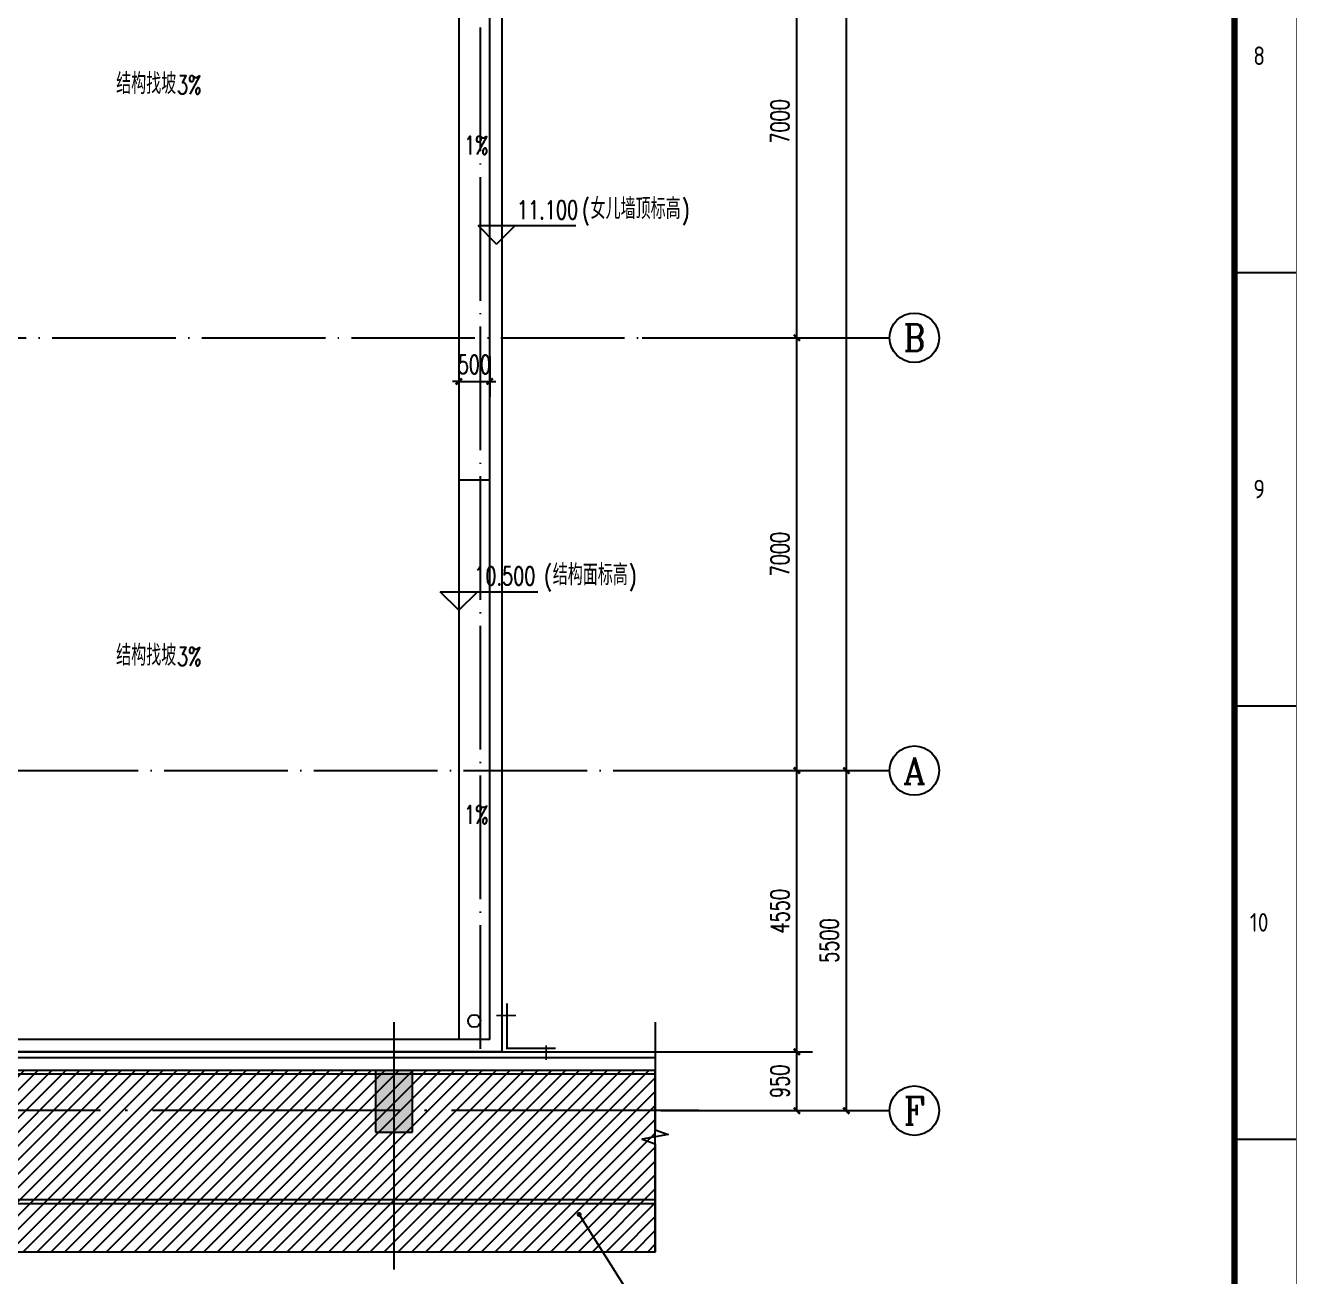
# Model space of a CAD drawing. Extents: x -93062 to 326984, y -142534 to 91021.
# Drawn here: x 163530 to 184089, y 18688 to 38924 of the extents above; entities that cross this region are included whole.
import ezdxf
from ezdxf.enums import TextEntityAlignment as Align

# ---------------------------------------------------------------- set-up
doc = ezdxf.new("R2010")
doc.units = 0
doc.header["$LTSCALE"] = 1000
doc.header["$MEASUREMENT"] = 0
doc.linetypes.add('DOTE', pattern=[2.42, 2, -0.2, 0.02, -0.2])
doc.layers.get('0').update_dxf_attribs({"color": 8})
doc.layers.get('Defpoints').update_dxf_attribs({"color": 8})
for name, color, linetype in [('AXIS', 8, 'Continuous'), ('AXIS_TEXT', 8, 'Continuous'), ('COLUMN', 8, 'Continuous'), ('DIM_ELEV', 8, 'Continuous'), ('DIM_LEAD', 8, 'Continuous'), ('DIM_SYMB', 8, 'Continuous'), ('DOTE', 8, 'DOTE'), ('GROUND', 8, 'Continuous'), ('HANDRAIL', 8, 'FENCELINE1'), ('PROFILED STEEL SHEET', 8, 'Continuous'), ('PUB_DIM', 8, 'Continuous'), ('PUB_HATCH', 8, 'Continuous'), ('PUB_TEXT', 8, 'Continuous'), ('WALL-PARAPET', 8, 'Continuous')]:
    doc.layers.add(name, color=color, linetype=linetype)
doc.styles.add('_TCH_AXIS', font='COMPLEX', dxfattribs={"bigfont": 'GBCBIG'})
doc.styles.add('_TCH_DIM', font='SIMPLEX', dxfattribs={"bigfont": 'GBCBIG'})
doc.styles.add('_TCH_DIM_T3', font='SIMPLEX', dxfattribs={"width": 0.705882, "bigfont": 'GBCBIG'})
doc.styles.add('COMPLEX', font='COMPLEX')
doc.styles.get("Standard").update_dxf_attribs({"font": 'gbenor.shx', "bigfont": 'gbcbig.shx'})
doc.styles.add('TK', font='GEDITXT.SHX', dxfattribs={"width": 0.85, "height": 3.5, "bigfont": 'DXT.SHX'})
doc.linetypes.add('FENCELINE1', pattern='A,0.25,-0.1,[133,ltypeshp.shx,S=0.1,R=0,X=-0.1,Y=0],-0.1,1', length=1.45)
doc.dimstyles.new('_TCH_ARCH&&100', dxfattribs={"dimtxt": 297.5, "dimasz": 100, "dimexe": 250, "dimexo": 300, "dimgap": 126.25, "dimtad": 1, "dimdec": 0, "dimzin": 0, "dimdsep": 46, "dimtxsty": '_TCH_DIM_T3', "dimblk": 'ARCHTICK', "dimcen": 0.09, "dimazin": 2, "dimtfac": 1, "dimtdec": 0, "dimtix": 1, "dimtmove": 2, "dimatfit": 3, "dimfxl": 1, "dimtolj": 1, "dimtzin": 0, "dimarcsym": 0})

# ---------------------------------------------------------------- blocks, each defined once
blk = doc.blocks.new('GEDI_WK_A1_V')
at = {"color": 3}
for p, q in [((584, 280.33), (594, 280.33)), ((584, 210.25), (594, 210.25)), ((584, 140.17), (594, 140.17))]:
    blk.add_line(p, q, dxfattribs=at)
for points, const_width in [([(0, 841), (0, 0), (594, 0), (594, 841)], 0.1), ([(10, 816), (10, 10), (584, 10), (584, 816)], 1)]:
    blk.add_lwpolyline(points, close=True, dxfattribs=dict(at, const_width=const_width))
for s, p in [('8', (588, 315.38)), ('9', (588, 245.29)), ('10', (588, 175.21))]:
    blk.add_text(s, height=3, dxfattribs=at).set_placement(p, align=Align.MIDDLE)
blk = doc.blocks.new('A$C711966D6')
blk.add_blockref('GEDI_WK_A1_V', (0, 0))
at = {"style": 'TK', "width": 0.85}
for tag, height, p in [('PROJECTNAME', 4.75, (529, 44)), ('PHASE', 4, (571, 44)), ('DRAWINGNAME', 4.75, (539, 31))]:
    blk.add_attdef(tag, text='', height=height, dxfattribs=at).set_placement(p, align=Align.MIDDLE_CENTER)
for tag, p, height in [('APPROVE', (416, 32.75), 3.5), ('DESIGN', (461, 32.75), 3.5), ('REVIEW1', (416, 25.75), 3.5), ('DRAW', (461, 25.75), 3.5), ('REVIEW2', (416, 18.75), 3.5), ('PROPORTION', (461, 18.75), 3.5), ('DRAWINGNUMBER', (511, 18.5), 4), ('CHECK', (416, 11.75), 3.5), ('DATE', (461, 11.75), 3.5), ('VERSION', (577, 11.75), 3.5)]:
    blk.add_attdef(tag, p, '', height=height, dxfattribs=at)
blk = doc.blocks.new('是飞洒发时')
at = {"xscale": 100, "yscale": 100, "zscale": 100}
blk.add_blockref('A$C711966D6', (0, 0), dxfattribs=at)
blk = doc.blocks.new('_AXISO')
blk.add_circle((0, 0), 0.5)
at = {"layer": 'AXIS_TEXT', "style": 'COMPLEX', "width": 1.041667}
blk.add_attdef('A', text='', height=0.56, dxfattribs=at).set_placement((-0.25, -0.28), (0.25, -0.28), align=Align.FIT)
blk = doc.blocks.new('A$C5C1E2F63')
at = {"layer": 'AXIS'}
blk.add_line((34843, 0), (37217.5, 0), dxfattribs=at)
ref = blk.add_blockref('_AXISO', (37617.5, 0), dxfattribs=dict(at, xscale=800, yscale=800, zscale=800))
ref.add_attrib('A', 'F', dxfattribs={"layer": 'AXIS_TEXT', "height": 445.4, "style": '_TCH_AXIS'}).set_placement((37447.8, -222.7), (37787.2, -222.7), align=Align.FIT)
blk = doc.blocks.new('A$C3B157122')
at = {"layer": 'PUB_HATCH'}
blk.add_hatch(color=256, dxfattribs=at).paths.add_polyline_path([(32900, -5085), (33500, -5085), (33500, -4085), (32900, -4085)])
at = {"layer": 'COLUMN'}
for p, q in [((33500, -4085), (32900, -4085)), ((32900, -4085), (32900, -5085)), ((33500, -5085), (33500, -4085)), ((32900, -5085), (33500, -5085))]:
    blk.add_line(p, q, dxfattribs=at)
at = {"layer": 'DOTE', "ltscale": 2}
for p, q in [((33200, -3305), (33200, -9017)), ((38134, -4735), (0, -4735))]:
    blk.add_line(p, q, dxfattribs=at)
at = {"layer": 'HANDRAIL', "linetype": 'ByBlock', "ltscale": 0.4}
blk.add_line((37428, -4085), (5050, -4085), dxfattribs=at)
at = {"layer": 'HANDRAIL', "ltscale": 0.4}
blk.add_line((37428, -4145), (5050, -4145), dxfattribs=at)
blk.add_lwpolyline([(6750, -7017), (6750, -6175), (37428, -6175)], dxfattribs=at)
at = {"layer": 'HANDRAIL', "linetype": 'ByBlock', "ltscale": 0.4}
blk.add_lwpolyline([(6810, -6235), (37428, -6235)], dxfattribs=at)
at = {"layer": 'PROFILED STEEL SHEET'}
for points in [[(2950, -7017), (2950, -3785), (37428, -3785)], [(3040, -7017), (3040, -3875), (37428, -3875)]]:
    blk.add_lwpolyline(points, dxfattribs=at)
blk.add_blockref('A$C5C1E2F63', (4000, -4735))
blk = doc.blocks.new('_ArchTick')
at = {"color": 0, "linetype": 'ByBlock', "const_width": 0.4}
blk.add_lwpolyline([(-0.5, -0.5), (0.5, 0.5)], dxfattribs=at)
blk = doc.blocks.new('*D108')
at = {"layer": 'Defpoints', "color": 0, "transparency": 16777216}
for p in [(170539, 33872), (171039, 33872), (171039, 33165)]:
    blk.add_point(p, dxfattribs=at)
at = {"layer": 'PUB_DIM', "color": 0, "lineweight": -2, "transparency": 16777216}
for p, q in [((170539, 33572), (170539, 32915)), ((171039, 33572), (171039, 32915)), ((170539, 33165), (170439, 33165)), ((170539, 33165), (171039, 33165)), ((171039, 33165), (171139, 33165))]:
    blk.add_line(p, q, dxfattribs=at)
at = {"layer": 'PUB_DIM', "color": 0, "lineweight": -2, "transparency": 16777216, "xscale": 100, "yscale": 100, "zscale": 100}
blk.add_blockref('_ArchTick', (170539, 33165), dxfattribs=at)
at = {"layer": 'PUB_DIM', "color": 0, "lineweight": -2, "transparency": 16777216, "xscale": 100, "yscale": 100, "zscale": 100, "rotation": 180}
blk.add_blockref('_ArchTick', (171039, 33165), dxfattribs=at)
at = {"layer": 'PUB_DIM', "color": 0, "transparency": 16777216, "insert": (170789, 33440), "char_height": 297.5, "attachment_point": 5, "style": '_TCH_DIM_T3'}
blk.add_mtext('\\A1;500', dxfattribs=at)
blk = doc.blocks.new('*D1161')
at = {"layer": 'AXIS', "color": 0, "lineweight": -2, "transparency": 16777216}
for p, q in [((173807, 22322), (176257, 22322)), ((176007, 21372), (176007, 22322)), ((173807, 21372), (176257, 21372))]:
    blk.add_line(p, q, dxfattribs=at)
at = {"layer": 'Defpoints', "color": 0, "transparency": 16777216}
for p in [(173507, 22322), (176007, 22322), (173507, 21372)]:
    blk.add_point(p, dxfattribs=at)
at = {"layer": 'AXIS', "color": 0, "lineweight": -2, "transparency": 16777216, "xscale": 100, "yscale": 100, "zscale": 100}
for p, rotation in [((176007, 22322), 90), ((176007, 21372), 270)]:
    blk.add_blockref('_ArchTick', p, dxfattribs=dict(at, rotation=rotation))
at = {"layer": 'AXIS', "color": 0, "transparency": 16777216, "insert": (175732, 21847), "char_height": 297.5, "attachment_point": 5, "rotation": 90, "style": '_TCH_DIM_T3'}
blk.add_mtext('\\A1;950', dxfattribs=at)
blk = doc.blocks.new('*D1162')
at = {"layer": 'AXIS', "color": 0, "lineweight": -2, "transparency": 16777216}
for p, q in [((173807, 26872), (176257, 26872)), ((176007, 22322), (176007, 26872)), ((173807, 22322), (176257, 22322))]:
    blk.add_line(p, q, dxfattribs=at)
at = {"layer": 'Defpoints', "color": 0, "transparency": 16777216}
for p in [(173507, 26872), (176007, 26872), (173507, 22322)]:
    blk.add_point(p, dxfattribs=at)
at = {"layer": 'AXIS', "color": 0, "lineweight": -2, "transparency": 16777216, "xscale": 100, "yscale": 100, "zscale": 100}
for p, rotation in [((176007, 26872), 90), ((176007, 22322), 270)]:
    blk.add_blockref('_ArchTick', p, dxfattribs=dict(at, rotation=rotation))
at = {"layer": 'AXIS', "color": 0, "transparency": 16777216, "insert": (175732, 24597), "char_height": 297.5, "attachment_point": 5, "rotation": 90, "style": '_TCH_DIM_T3'}
blk.add_mtext('\\A1;4550', dxfattribs=at)
blk = doc.blocks.new('*D1163')
at = {"layer": 'AXIS', "color": 0, "lineweight": -2, "transparency": 16777216}
for p, q in [((173807, 33872), (176257, 33872)), ((176007, 26872), (176007, 33872)), ((173807, 26872), (176257, 26872))]:
    blk.add_line(p, q, dxfattribs=at)
at = {"layer": 'Defpoints', "color": 0, "transparency": 16777216}
for p in [(173507, 33872), (176007, 33872), (173507, 26872)]:
    blk.add_point(p, dxfattribs=at)
at = {"layer": 'AXIS', "color": 0, "lineweight": -2, "transparency": 16777216, "xscale": 100, "yscale": 100, "zscale": 100}
for p, rotation in [((176007, 33872), 90), ((176007, 26872), 270)]:
    blk.add_blockref('_ArchTick', p, dxfattribs=dict(at, rotation=rotation))
at = {"layer": 'AXIS', "color": 0, "transparency": 16777216, "insert": (175732, 30372), "char_height": 297.5, "attachment_point": 5, "rotation": 90, "style": '_TCH_DIM_T3'}
blk.add_mtext('\\A1;7000', dxfattribs=at)
blk = doc.blocks.new('*D1164')
at = {"layer": 'AXIS', "color": 0, "lineweight": -2, "transparency": 16777216}
for p, q in [((173807, 40872), (176257, 40872)), ((176007, 33872), (176007, 40872)), ((173807, 33872), (176257, 33872))]:
    blk.add_line(p, q, dxfattribs=at)
at = {"layer": 'Defpoints', "color": 0, "transparency": 16777216}
for p in [(173507, 40872), (176007, 40872), (173507, 33872)]:
    blk.add_point(p, dxfattribs=at)
at = {"layer": 'AXIS', "color": 0, "lineweight": -2, "transparency": 16777216, "xscale": 100, "yscale": 100, "zscale": 100}
for p, rotation in [((176007, 40872), 90), ((176007, 33872), 270)]:
    blk.add_blockref('_ArchTick', p, dxfattribs=dict(at, rotation=rotation))
at = {"layer": 'AXIS', "color": 0, "transparency": 16777216, "insert": (175732, 37372), "char_height": 297.5, "attachment_point": 5, "rotation": 90, "style": '_TCH_DIM_T3'}
blk.add_mtext('\\A1;7000', dxfattribs=at)
blk = doc.blocks.new('*D1171')
at = {"layer": 'AXIS', "color": 0, "lineweight": -2, "transparency": 16777216}
for p, q in [((173807, 26872), (177057, 26872)), ((176807, 21372), (176807, 26872)), ((173807, 21372), (177057, 21372))]:
    blk.add_line(p, q, dxfattribs=at)
at = {"layer": 'Defpoints', "color": 0, "transparency": 16777216}
for p in [(173507, 26872), (176807, 26872), (173507, 21372)]:
    blk.add_point(p, dxfattribs=at)
at = {"layer": 'AXIS', "color": 0, "lineweight": -2, "transparency": 16777216, "xscale": 100, "yscale": 100, "zscale": 100}
for p, rotation in [((176807, 26872), 90), ((176807, 21372), 270)]:
    blk.add_blockref('_ArchTick', p, dxfattribs=dict(at, rotation=rotation))
at = {"layer": 'AXIS', "color": 0, "transparency": 16777216, "insert": (176532, 24122), "char_height": 297.5, "attachment_point": 5, "rotation": 90, "style": '_TCH_DIM_T3'}
blk.add_mtext('\\A1;5500', dxfattribs=at)
blk = doc.blocks.new('*D1172')
at = {"layer": 'AXIS', "color": 0, "lineweight": -2, "transparency": 16777216}
for p, q in [((173807, 81372), (177057, 81372)), ((176807, 26872), (176807, 81372)), ((173807, 26872), (177057, 26872))]:
    blk.add_line(p, q, dxfattribs=at)
at = {"layer": 'Defpoints', "color": 0, "transparency": 16777216}
for p in [(173507, 81372), (176807, 81372), (173507, 26872)]:
    blk.add_point(p, dxfattribs=at)
at = {"layer": 'AXIS', "color": 0, "lineweight": -2, "transparency": 16777216, "xscale": 100, "yscale": 100, "zscale": 100}
for p, rotation in [((176807, 81372), 90), ((176807, 26872), 270)]:
    blk.add_blockref('_ArchTick', p, dxfattribs=dict(at, rotation=rotation))
at = {"layer": 'AXIS', "color": 0, "transparency": 16777216, "insert": (176532, 54122), "char_height": 297.5, "attachment_point": 5, "rotation": 90, "style": '_TCH_DIM_T3'}
blk.add_mtext('\\A1;54500', dxfattribs=at)

msp = doc.modelspace()

# ---------------------------------------------------------------- hatches: boundary and pattern name
h = msp.add_hatch()
h.set_pattern_fill('ANSI31', color=256, scale=100)
h.set_pattern_definition([(45, (181223.65, 0), (-112.2532, 112.2532), [])])
h.paths.add_polyline_path([(139239.4, 19090.6), (173717.2, 19090.6), (173717.2, 22022.1), (139239.4, 22022.1)])

# ---------------------------------------------------------------- linework, layer by layer
msp.add_lwpolyline([(139239.4, 19090.6), (173717.2, 19090.6), (173717.2, 22022.1), (139239.4, 22022.1)], close=True)
at = {"layer": 'AXIS'}
for p, q in [((173506.9, 33872.1), (177506.9, 33872.1)), ((173506.9, 26872.1), (177506.9, 26872.1))]:
    msp.add_line(p, q, dxfattribs=at)
at = {"layer": 'DIM_ELEV'}
for p, q in [((171151, 35387), (170851, 35687)), ((170851, 35687), (172429.8, 35687)), ((171151, 35387), (171451, 35687)), ((170539.4, 29465.5), (170239.4, 29765.5)), ((170239.4, 29765.5), (171818.2, 29765.5)), ((170539.4, 29465.5), (170839.4, 29765.5))]:
    msp.add_line(p, q, dxfattribs=at)
at = {"layer": 'DIM_LEAD'}
msp.add_line((172485.7, 19693), (173766.7, 17654.5), dxfattribs=at)
at = {"layer": 'DIM_LEAD', "const_width": 40}
msp.add_lwpolyline([(172475, 19709.9, 1), (172496.3, 19676.1, 1)], format="xyb", close=True, dxfattribs=at)
at = {"layer": 'DIM_SYMB'}
for points in [[(170793, 37239.5, 0, 0, 0), (170793, 38473.5, 80, 0, 0), (170793, 38773.5, 0, 0, 0)], [(164997, 37709.5, 0, 0, 0), (166986.5, 37709.5, 80, 0, 0), (167286.5, 37709.5, 0, 0, 0)], [(164997, 28463.5, 0, 0, 0), (166986.5, 28463.5, 80, 0, 0), (167286.5, 28463.5, 0, 0, 0)], [(170793, 25904.6, 0, 0, 0), (170793, 24670.6, 80, 0, 0), (170793, 24370.6, 0, 0, 0)]]:
    msp.add_lwpolyline(points, format="xyseb", dxfattribs=at)
for points in [[(173717.2, 22805.5), (173717.2, 21060.5), (173927.2, 20984.1), (173507.2, 20910), (173717.2, 20835.5), (173717.2, 19090.6)], [(137564.2, 19090.6), (155528.2, 19090.6), (155604.6, 19300.6), (155678.7, 18880.6), (155753.2, 19090.6), (173717.2, 19090.6)]]:
    msp.add_lwpolyline(points, dxfattribs=at)
at = {"layer": 'DOTE'}
for p, q in [((144600.9, 33872.1), (173506.9, 33872.1)), ((136734.2, 26872.1), (173506.9, 26872.1)), ((138603.5, 22322.1), (175371.5, 22322.1)), ((144600.9, 22322.1), (173506.9, 22322.1))]:
    msp.add_line(p, q, dxfattribs=at)
msp.add_lwpolyline([(170889.4, 22372.1), (170889.4, 86156)], dxfattribs=at)
at = {"layer": 'GROUND'}
for p, q in [((170539.4, 40622.1), (170539.4, 22522.1)), ((170539.4, 31572.1), (171039.4, 31572.1))]:
    msp.add_line(p, q, dxfattribs=at)
msp.add_circle((170789.4, 22822.1), 100, dxfattribs=at)
at = {"layer": 'PROFILED STEEL SHEET', "const_width": 30}
for points in [[(171318.1, 23107.4), (171318.1, 22378.5), (172106.4, 22378.5)], [(171463.2, 22911.5), (171145.5, 22911.5)], [(171952.2, 22427.4), (171952.2, 22190.9)]]:
    msp.add_lwpolyline(points, dxfattribs=at)
at = {"layer": 'WALL-PARAPET'}
for p, q in [((171039.4, 22522.1), (171039.4, 40622.1)), ((171239.4, 22322.1), (171239.4, 40622.1)), ((171039.4, 22522.1), (147689.4, 22522.1)), ((171239.4, 22322.1), (147489.4, 22322.1))]:
    msp.add_line(p, q, dxfattribs=at)

# ---------------------------------------------------------------- block references
for name, p in [('是飞洒发时', (124684, 6896)), ('A$C3B157122', (136289.2, 26107.6))]:
    msp.add_blockref(name, p)
at = {"layer": 'AXIS'}
ref = msp.add_blockref('_AXISO', (177906.9, 33872.1), dxfattribs=dict(at, xscale=800, yscale=800, zscale=800))
ref.add_attrib('A', 'B', dxfattribs={"layer": 'AXIS_TEXT', "height": 435.3, "style": '_TCH_AXIS'}).set_placement((177730.8, 33654.4), (178083.1, 33654.4), align=Align.FIT)
ref = msp.add_blockref('_AXISO', (177906.9, 26872.1), dxfattribs=dict(at, xscale=800, yscale=800, zscale=800))
ref.add_attrib('A', 'A', dxfattribs={"layer": 'AXIS_TEXT', "height": 425.2, "style": '_TCH_AXIS'}).set_placement((177724.7, 26659.5), (178089.2, 26659.5), align=Align.FIT)

# ---------------------------------------------------------------- texts
at = {"layer": 'PUB_TEXT', "style": '_TCH_DIM'}
for s, p in [('结构找坡', (164997, 37814.5)), ('女儿墙顶标高', (172669.8, 35792)), ('结构面标高', (172058.2, 29870.5)), ('结构找坡', (164997, 28568.5))]:
    msp.add_text(s, height=337.59, dxfattribs=at).set_placement(p)
at = {"layer": 'PUB_TEXT', "style": '_TCH_DIM', "width": 0.705882}
for s, p in [('3%', (165980, 37814.5)), ('1%%%', (170623, 36837)), ('11.100', (171479.8, 35792)), ('(', (172529.8, 35792)), (')', (174144.3, 35792)), ('(', (171918.2, 29870.5)), (')', (173286.9, 29870.5)), ('10.500', (170788.2, 29870.5)), ('3%', (165980, 28568.5)), ('1%%%', (170623, 26009.6))]:
    msp.add_text(s, height=297.5, dxfattribs=at).set_placement(p)

# ---------------------------------------------------------------- dimensions: what is measured, and where the dimension line sits
at = {"layer": 'AXIS'}
for p1, p2, distance, picture, middle in [((173506.9, 26872.1), (173506.9, 81372.1), -3300, '*D1172', (176531.9, 54122.1)), ((173506.9, 33872.1), (173506.9, 40872.1), -2500, '*D1164', (175731.9, 37372.1)), ((173506.9, 26872.1), (173506.9, 33872.1), -2500, '*D1163', (175731.9, 30372.1)), ((173506.9, 22322.1), (173506.9, 26872.1), -2500, '*D1162', (175731.9, 24597.1)), ((173506.9, 21372.1), (173506.9, 26872.1), -3300, '*D1171', (176531.9, 24122.1)), ((173506.9, 21372.1), (173506.9, 22322.1), -2500, '*D1161', (175731.9, 21847.1))]:
    dim = msp.add_aligned_dim(p1=p1, p2=p2, distance=distance, dimstyle='_TCH_ARCH&&100', dxfattribs=at)
    dim.commit()
    dim.dimension.update_dxf_attribs({"geometry": picture, "text_midpoint": middle})
at = {"layer": 'PUB_DIM'}
dim = msp.add_aligned_dim(p1=(170539.4, 33872.1), p2=(171039.4, 33872.1), distance=-706.6, dimstyle='_TCH_ARCH&&100', dxfattribs=at)
dim.commit()
dim.dimension.update_dxf_attribs({"geometry": '*D108', "text_midpoint": (170789.4, 33440.5)})

doc.saveas('drawing.dxf')
